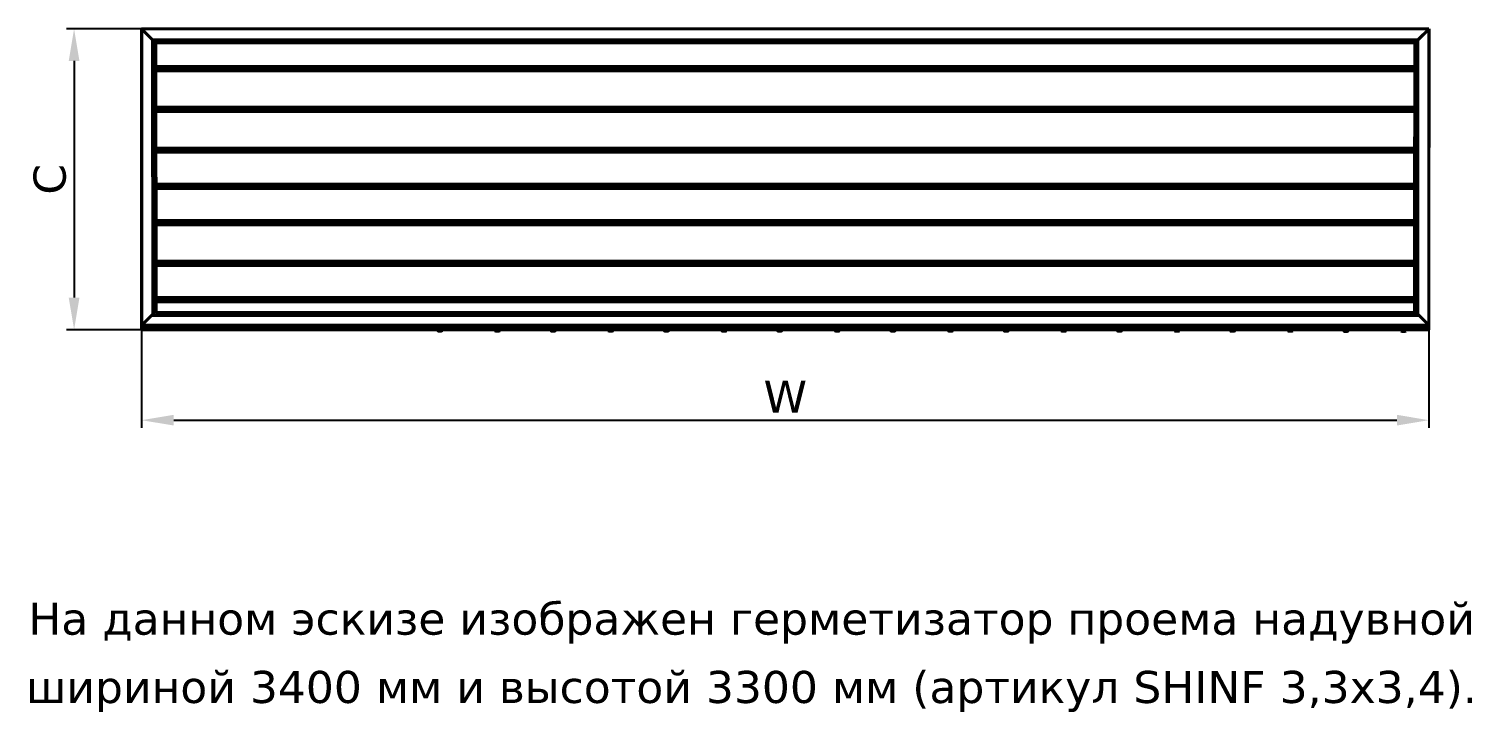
# Model space of a CAD drawing. Header units: millimetres. Extents: x 28545 to 39001, y -2706 to 4479.
# Drawn here: x 28545 to 32368, y -2706 to -896 of the extents above; entities that cross this region are included whole.
import ezdxf

# ---------------------------------------------------------------- set-up
doc = ezdxf.new("R2010")
doc.units = ezdxf.units.MM
doc.linetypes.add('K5LT_BASIC', pattern=[0])
doc.layers.add('0 VIEW0', color=7, linetype='Continuous')
doc.styles.get("Standard").update_dxf_attribs({"font": 'verdana.TTF'})
doc.dimstyles.new('ISO-25', dxfattribs={"dimtxt": 80, "dimasz": 85, "dimexe": 20, "dimexo": 0, "dimgap": 20, "dimtad": 1, "dimtxsty": 'Standard', "dimcen": 2.5, "dimadec": 0, "dimazin": 0, "dimtfac": 1, "dimtmove": 0, "dimatfit": 3, "dimfxl": 1, "dimarcsym": 0})

# ---------------------------------------------------------------- blocks, each defined once
blk = doc.blocks.new('*D60')
at = {"color": 0, "lineweight": -2}
for p, q in [((28843.8, -1692.7), (28843.8, -1952.3)), ((32253.8, -1692.7), (32253.8, -1952.3)), ((28928.8, -1932.3), (32168.8, -1932.3))]:
    blk.add_line(p, q, dxfattribs=at)
at = {"color": 0}
for points in [[(28928.8, -1918.1), (28928.8, -1946.4), (28843.8, -1932.3)], [(32168.8, -1918.1), (32168.8, -1946.4), (32253.8, -1932.3)]]:
    blk.add_solid(points, dxfattribs=at)
at = {"layer": 'Defpoints', "color": 0}
for p in [(28843.8, -1692.7), (32253.8, -1692.7), (32253.8, -1932.3)]:
    blk.add_point(p, dxfattribs=at)
at = {"color": 0, "insert": (30548.8, -1869.8), "char_height": 85, "attachment_point": 5}
blk.add_mtext('W', dxfattribs=at)
blk = doc.blocks.new('*D61')
at = {"color": 0, "lineweight": -2}
for p, q in [((28843.8, -895.7), (28645, -895.7)), ((28665, -980.7), (28665, -1607.7)), ((28843.8, -1692.7), (28645, -1692.7))]:
    blk.add_line(p, q, dxfattribs=at)
at = {"color": 0}
for points in [[(28650.8, -980.7), (28679.2, -980.7), (28665, -895.7)], [(28650.8, -1607.7), (28679.2, -1607.7), (28665, -1692.7)]]:
    blk.add_solid(points, dxfattribs=at)
at = {"layer": 'Defpoints', "color": 0}
for p in [(28843.8, -895.7), (28665, -1692.7), (28843.8, -1692.7)]:
    blk.add_point(p, dxfattribs=at)
at = {"color": 0, "insert": (28600.9, -1294.2), "char_height": 85, "attachment_point": 5, "rotation": 90}
blk.add_mtext('С', dxfattribs=at)

msp = doc.modelspace()

# ---------------------------------------------------------------- linework, layer by layer
at = {"layer": '0 VIEW0', "color": 5, "linetype": 'K5LT_BASIC', "lineweight": 40}
for p, q in [((32253.754, -895.686), (28843.754, -895.686)), ((28843.754, -895.686), (28843.754, -1692.686)), ((28843.949, -1524.97), (28843.754, -895.686)), ((28881.766, -933.676), (28843.754, -895.688)), ((28881.772, -933.853), (28843.754, -895.853)), ((28843.757, -895.859), (28843.754, -895.859)), ((28843.754, -895.859), (28873.089, -925.175)), ((28843.997, -895.686), (28843.997, -1692.686)), ((28844.179, -896.28), (28844.179, -896.277)), ((28845.255, -897.358), (28845.255, -897.355)), ((28845.255, -897.355), (28851.756, -903.856)), ((28881.472, -933.553), (28845.255, -897.358)), ((32215.985, -933.676), (32253.997, -895.688)), ((32216.279, -933.553), (32252.496, -897.358)), ((32224.66, -925.171), (32253.997, -895.853)), ((32253.997, -895.859), (32224.662, -925.175)), ((32252.496, -897.355), (32245.995, -903.856)), ((32252.496, -897.358), (32252.496, -897.355)), ((32253.572, -896.28), (32253.572, -896.277)), ((32253.754, -895.686), (32253.754, -1692.686)), ((32253.802, -1524.97), (32253.997, -895.686)), ((32253.994, -895.859), (32253.997, -895.859)), ((32224.66, -925.171), (28872.055, -924.136)), ((32223.988, -925.843), (28872.728, -924.808)), ((28873.313, -1651.465), (28873.089, -925.169)), ((28873.089, -925.175), (28873.763, -925.849)), ((28873.763, -925.843), (28873.091, -925.171)), ((32223.318, -926.512), (28873.398, -925.478)), ((28873.987, -1650.791), (28873.763, -925.678)), ((28874.433, -926.512), (28873.763, -925.843)), ((28873.763, -925.849), (28874.433, -926.518)), ((28874.656, -1650.121), (28874.433, -926.348)), ((28878.704, -930.78), (28874.433, -926.512)), ((28874.433, -926.518), (28878.704, -930.786)), ((28878.704, -930.78), (28881.649, -933.724)), ((32215.979, -933.847), (28880.742, -932.817)), ((28882.075, -1642.698), (28881.472, -933.553)), ((28881.649, -933.724), (28881.772, -933.847)), ((28881.649, -933.729), (28881.772, -933.853)), ((29040.645, -932.696), (32215.985, -933.676)), ((29578.033, -932.862), (32215.985, -933.676)), ((32215.808, -1486.953), (32215.982, -925.964)), ((32215.987, -925.788), (32215.83, -1435.788)), ((32216.103, -933.724), (32215.979, -933.847)), ((32216.103, -933.729), (32215.979, -933.853)), ((32219.047, -930.78), (32216.103, -933.724)), ((32219.047, -930.78), (32223.318, -926.512)), ((32223.318, -926.518), (32219.047, -930.786)), ((32223.095, -1650.121), (32223.318, -926.348)), ((32223.318, -926.512), (32223.988, -925.843)), ((32223.988, -925.849), (32223.318, -926.518)), ((32223.764, -1650.791), (32223.988, -925.678)), ((32223.988, -925.843), (32224.66, -925.171)), ((32224.662, -925.175), (32223.988, -925.849)), ((32224.438, -1651.465), (32224.662, -925.169)), ((32215.96, -995.468), (28881.524, -994.439)), ((32215.958, -1001.468), (28881.529, -1000.439)), ((32215.956, -1007.468), (28881.534, -1006.439)), ((32215.927, -1103.468), (28881.616, -1102.439)), ((32215.925, -1109.468), (28881.621, -1108.439)), ((32215.923, -1115.468), (28881.626, -1114.439)), ((32215.893, -1211.468), (28881.707, -1210.439)), ((32215.892, -1217.468), (28881.713, -1216.439)), ((32215.89, -1223.468), (28881.718, -1222.439)), ((32215.864, -1307.468), (28881.789, -1306.439)), ((32215.862, -1313.468), (28881.794, -1312.439)), ((32215.86, -1319.468), (28881.799, -1318.439)), ((32215.834, -1403.468), (28881.871, -1402.439)), ((32215.832, -1409.468), (28881.876, -1408.439)), ((32215.83, -1415.468), (28881.881, -1414.439)), ((28881.921, -1435.788), (28881.985, -1642.788)), ((32215.83, -1435.788), (32215.766, -1642.788)), ((32215.801, -1511.468), (28881.963, -1510.439)), ((32215.799, -1517.468), (28881.968, -1516.439)), ((32215.797, -1523.468), (28881.973, -1522.439)), ((28881.985, -1642.788), (28843.997, -1680.8)), ((32215.771, -1607.468), (28882.044, -1606.439)), ((32215.769, -1613.468), (28882.049, -1612.439)), ((32215.767, -1619.468), (28882.055, -1618.439)), ((32215.766, -1642.788), (32253.754, -1680.8)), ((28843.997, -1679.747), (32253.754, -1680.8)), ((32228.603, -1655.633), (28870.184, -1654.596)), ((32227.93, -1654.959), (28870.857, -1653.923)), ((32227.256, -1654.285), (28871.531, -1653.249)), ((32219.927, -1646.952), (28882.078, -1645.921)), ((32253.754, -1692.686), (28843.754, -1692.686)), ((32253.753, -1684.966), (28843.997, -1683.914)), ((32253.752, -1688.966), (28843.997, -1687.914)), ((32253.751, -1692.661), (28843.997, -1691.608)), ((29133.492, -1683.836), (32253.753, -1684.8)), ((29134.309, -1684.003), (32253.753, -1684.966)), ((32253.752, -1689.166), (29136.307, -1688.204)), ((29780.549, -1691.951), (29492.063, -1691.862)), ((29492.063, -1692.061), (29780.549, -1692.131)), ((29628.757, -1692.094), (29628.756, -1695.581)), ((29629.483, -1696.345), (29628.923, -1696.022)), ((29629.133, -1692.094), (29629.132, -1695.582)), ((29634.31, -1692.096), (29634.309, -1695.583)), ((29638.383, -1696.347), (29638.944, -1696.024)), ((29639.111, -1692.097), (29639.111, -1695.584)), ((29780.549, -1691.897), (29780.548, -1695.439)), ((29780.757, -1695.569), (29781.855, -1696.203)), ((29784.377, -1696.204), (29781.855, -1696.203)), ((29783.804, -1691.898), (29783.803, -1695.44)), ((29790.755, -1696.206), (29784.377, -1696.204)), ((29789.562, -1691.9), (29789.56, -1695.441)), ((29791.853, -1695.572), (29790.755, -1696.206)), ((29792.063, -1691.901), (29792.062, -1695.442)), ((30080.549, -1692.044), (29792.063, -1691.955)), ((29792.063, -1692.134), (30080.549, -1692.203)), ((29928.757, -1692.167), (29928.756, -1695.653)), ((29929.483, -1696.418), (29928.923, -1696.094)), ((29929.133, -1692.167), (29929.132, -1695.654)), ((29934.31, -1692.168), (29934.309, -1695.655)), ((29938.383, -1696.42), (29938.944, -1696.096)), ((29939.111, -1692.169), (29939.111, -1695.656)), ((30080.549, -1691.99), (30080.548, -1695.531)), ((30080.757, -1695.662), (30081.855, -1696.296)), ((30084.377, -1696.297), (30081.855, -1696.296)), ((30083.804, -1691.991), (30083.803, -1695.532)), ((30090.755, -1696.299), (30084.377, -1696.297)), ((30089.561, -1691.993), (30089.56, -1695.534)), ((30091.853, -1695.665), (30090.755, -1696.299)), ((30092.063, -1691.993), (30092.062, -1695.535)), ((30380.549, -1692.136), (30092.063, -1692.047)), ((30092.063, -1692.206), (30380.549, -1692.276)), ((30228.757, -1692.239), (30228.756, -1695.725)), ((30229.483, -1696.49), (30228.923, -1696.166)), ((30229.133, -1692.239), (30229.132, -1695.726)), ((30234.31, -1692.24), (30234.309, -1695.728)), ((30238.383, -1696.492), (30238.944, -1696.169)), ((30239.111, -1692.242), (30239.111, -1695.729)), ((30380.549, -1692.083), (30380.548, -1695.624)), ((30380.757, -1695.754), (30381.855, -1696.388)), ((30384.377, -1696.389), (30381.855, -1696.388)), ((30383.804, -1692.084), (30383.803, -1695.625)), ((30390.755, -1696.391), (30384.377, -1696.389)), ((30389.561, -1692.085), (30389.56, -1695.627)), ((30391.853, -1695.758), (30390.755, -1696.391)), ((30392.063, -1692.086), (30392.062, -1695.627)), ((30680.549, -1692.229), (30392.063, -1692.14)), ((30392.063, -1692.278), (30680.549, -1692.348)), ((30528.757, -1692.311), (30528.756, -1695.798)), ((30529.483, -1696.562), (30528.923, -1696.239)), ((30529.133, -1692.311), (30529.132, -1695.799)), ((30534.31, -1692.313), (30534.309, -1695.8)), ((30538.383, -1696.564), (30538.944, -1696.241)), ((30539.111, -1692.314), (30539.111, -1695.801)), ((30680.549, -1692.175), (30680.548, -1695.717)), ((30680.757, -1695.847), (30681.855, -1696.481)), ((30684.377, -1696.482), (30681.855, -1696.481)), ((30683.804, -1692.176), (30683.803, -1695.718)), ((30690.755, -1696.484), (30684.377, -1696.482)), ((30689.561, -1692.178), (30689.56, -1695.719)), ((30691.853, -1695.85), (30690.755, -1696.484)), ((30692.063, -1692.179), (30692.062, -1695.72)), ((30980.549, -1692.322), (30692.063, -1692.232)), ((30692.063, -1692.351), (30980.549, -1692.42)), ((30828.757, -1692.384), (30828.756, -1695.87)), ((30829.483, -1696.635), (30828.923, -1696.311)), ((30829.133, -1692.384), (30829.132, -1695.871)), ((30834.31, -1692.385), (30834.309, -1695.872)), ((30838.383, -1696.637), (30838.944, -1696.313)), ((30839.111, -1692.386), (30839.111, -1695.873)), ((30980.549, -1692.268), (30980.548, -1695.809)), ((30980.757, -1695.939), (30981.855, -1696.574)), ((30984.377, -1696.574), (30981.855, -1696.574)), ((30983.804, -1692.269), (30983.803, -1695.81)), ((30990.755, -1696.576), (30984.377, -1696.574)), ((30989.561, -1692.271), (30989.56, -1695.812)), ((30991.853, -1695.943), (30990.755, -1696.576)), ((30992.063, -1692.271), (30992.062, -1695.813)), ((31280.549, -1692.414), (30992.063, -1692.325)), ((30992.063, -1692.423), (31280.549, -1692.493)), ((31128.757, -1692.456), (31128.756, -1695.942)), ((31129.483, -1696.707), (31128.923, -1696.383)), ((31129.133, -1692.456), (31129.132, -1695.943)), ((31134.31, -1692.457), (31134.309, -1695.945)), ((31138.383, -1696.709), (31138.944, -1696.386)), ((31139.111, -1692.459), (31139.111, -1695.946)), ((31280.549, -1692.36), (31280.548, -1695.902)), ((31280.757, -1696.032), (31281.855, -1696.666)), ((31284.377, -1696.667), (31281.855, -1696.666)), ((31283.804, -1692.361), (31283.803, -1695.903)), ((31290.755, -1696.669), (31284.377, -1696.667)), ((31289.561, -1692.363), (31289.56, -1695.905)), ((31291.853, -1696.035), (31290.755, -1696.669)), ((31292.063, -1692.364), (31292.062, -1695.905)), ((31580.549, -1692.507), (31292.063, -1692.418)), ((31292.063, -1692.495), (31580.549, -1692.565)), ((31428.757, -1692.528), (31428.756, -1696.015)), ((31429.483, -1696.779), (31428.923, -1696.456)), ((31429.133, -1692.528), (31429.132, -1696.016)), ((31434.31, -1692.53), (31434.309, -1696.017)), ((31438.383, -1696.781), (31438.944, -1696.458)), ((31439.111, -1692.531), (31439.111, -1696.018)), ((31580.549, -1692.453), (31580.548, -1695.994)), ((31580.757, -1696.125), (31581.855, -1696.759)), ((31584.377, -1696.76), (31581.855, -1696.759)), ((31583.804, -1692.454), (31583.803, -1695.995)), ((31590.755, -1696.762), (31584.377, -1696.76)), ((31589.561, -1692.456), (31589.56, -1695.997)), ((31591.853, -1696.128), (31590.755, -1696.762)), ((31592.063, -1692.457), (31592.062, -1695.998)), ((31880.549, -1692.599), (31592.063, -1692.51)), ((31592.063, -1692.568), (31880.549, -1692.637)), ((31728.757, -1692.601), (31728.756, -1696.087)), ((31729.483, -1696.852), (31728.923, -1696.528)), ((31729.133, -1692.601), (31729.132, -1696.088)), ((31734.31, -1692.602), (31734.309, -1696.089)), ((31738.383, -1696.854), (31738.944, -1696.53)), ((31739.111, -1692.603), (31739.111, -1696.09)), ((31880.549, -1692.546), (31880.548, -1696.087)), ((31880.757, -1696.217), (31881.855, -1696.852)), ((31884.377, -1696.852), (31881.855, -1696.852)), ((31883.804, -1692.547), (31883.803, -1696.088)), ((31890.755, -1696.854), (31884.377, -1696.852)), ((31889.561, -1692.548), (31889.56, -1696.09)), ((31891.853, -1696.221), (31890.755, -1696.854)), ((31892.063, -1692.549), (31892.062, -1696.091)), ((32180.549, -1692.692), (31892.063, -1692.603)), ((31892.063, -1692.64), (32180.549, -1692.71)), ((32028.757, -1692.673), (32028.756, -1696.159)), ((32029.483, -1696.924), (32028.923, -1696.6)), ((32029.133, -1692.673), (32029.132, -1696.16)), ((32034.31, -1692.674), (32034.309, -1696.162)), ((32038.383, -1696.926), (32038.944, -1696.603)), ((32039.111, -1692.676), (32039.111, -1696.163)), ((32180.549, -1692.638), (32180.548, -1696.18)), ((32180.757, -1696.31), (32181.855, -1696.944)), ((32184.376, -1696.945), (32181.855, -1696.944)), ((32183.804, -1692.639), (32183.803, -1696.181)), ((32190.755, -1696.947), (32184.376, -1696.945)), ((32189.561, -1692.641), (32189.56, -1696.182)), ((32191.853, -1696.313), (32190.755, -1696.947)), ((32192.063, -1692.642), (32192.062, -1696.183)), ((32253.751, -1692.715), (32192.063, -1692.696)), ((32192.063, -1692.712), (32253.751, -1692.727))]:
    msp.add_line(p, q, dxfattribs=at)
for centre, start, end in [((29782.621, -1692.345), 236.179335, 239.964762), ((29789.991, -1692.347), 299.99986, 303.785287), ((30082.621, -1692.437), 236.179335, 239.964762), ((30089.991, -1692.439), 299.99986, 303.785287), ((30382.621, -1692.53), 236.179335, 239.964762), ((30389.991, -1692.532), 299.99986, 303.785287), ((30682.621, -1692.622), 236.179335, 239.964762), ((30689.991, -1692.625), 299.99986, 303.785287), ((30982.621, -1692.715), 236.179335, 239.964762), ((30989.991, -1692.717), 299.99986, 303.785287), ((31282.621, -1692.808), 236.179335, 239.964762), ((31289.991, -1692.81), 299.99986, 303.785287), ((31582.621, -1692.9), 236.179335, 239.964762), ((31589.991, -1692.903), 299.99986, 303.785287), ((31882.621, -1692.993), 236.179335, 239.964762), ((31889.991, -1692.995), 299.99986, 303.785287), ((32182.621, -1693.086), 236.179335, 239.964762), ((32189.991, -1693.088), 299.99986, 303.785287)]:
    msp.add_arc(centre, 3.724, start, end, dxfattribs=at)
msp.add_ellipse((28878.704, -930.786), major_axis=(-5.002, 4.998), ratio=0.00003383, start_param=1.57083015, end_param=2.20040442, dxfattribs=at)
at = {"layer": '0 VIEW0', "color": 5, "linetype": 'K5LT_BASIC', "lineweight": 40, "extrusion": (0, 0, -1)}
for centre, major_axis, ratio, start_param, end_param in [((32219.047, -930.786), (5.002, 4.998), 0.00003383, 1.57083015, 2.20040442), ((29633.933, -1696.346), (-4.45, 0.001), 0.00013531, 4.64729618, 6.28295094), ((29633.933, -1696.346), (-4.45, 0.001), 0.00013531, 3.14182702, 4.64729618), ((29933.933, -1696.419), (-4.45, 0.001), 0.00013531, 4.64729618, 6.28295094), ((29933.933, -1696.419), (-4.45, 0.001), 0.00013531, 3.14182702, 4.64729618), ((30233.933, -1696.491), (-4.45, 0.001), 0.00013531, 4.64729618, 6.28295094), ((30233.933, -1696.491), (-4.45, 0.001), 0.00013531, 3.14182702, 4.64729618), ((30533.933, -1696.563), (-4.45, 0.001), 0.00013531, 4.64729618, 6.28295094), ((30533.933, -1696.563), (-4.45, 0.001), 0.00013531, 3.14182702, 4.64729618), ((30833.933, -1696.636), (-4.45, 0.001), 0.00013531, 4.64729618, 6.28295094), ((30833.933, -1696.636), (-4.45, 0.001), 0.00013531, 3.14182702, 4.64729618), ((31133.933, -1696.708), (-4.45, 0.001), 0.00013531, 4.64729618, 6.28295094), ((31133.933, -1696.708), (-4.45, 0.001), 0.00013531, 3.14182702, 4.64729618), ((31433.933, -1696.78), (-4.45, 0.001), 0.00013531, 4.64729618, 6.28295094), ((31433.933, -1696.78), (-4.45, 0.001), 0.00013531, 3.14182702, 4.64729618), ((31733.933, -1696.853), (-4.45, 0.001), 0.00013531, 4.64729618, 6.28295094), ((31733.933, -1696.853), (-4.45, 0.001), 0.00013531, 3.14182702, 4.64729618), ((32033.933, -1696.925), (-4.45, 0.001), 0.00013531, 4.64729618, 6.28295094), ((32033.933, -1696.925), (-4.45, 0.001), 0.00013531, 3.14182702, 4.64729618)]:
    msp.add_ellipse(centre, major_axis=major_axis, ratio=ratio, start_param=start_param, end_param=end_param, dxfattribs=at)
at = {"layer": '0 VIEW0', "color": 5, "linetype": 'K5LT_BASIC', "lineweight": 40}
for points, knots in [([(29628.756, -1695.581), (29628.771, -1695.645), (29628.799, -1695.76), (29628.843, -1695.9), (29628.884, -1695.987), (29628.911, -1696.015), (29628.923, -1696.022)], [0, 0, 0, 0, 1.87697821, 3.62386808, 5.58350955, 7, 7, 7, 7]), ([(29628.923, -1696.022), (29628.935, -1696.029), (29628.958, -1696.03), (29628.989, -1696.004), (29629.018, -1695.958), (29629.046, -1695.893), (29629.084, -1695.778), (29629.113, -1695.666), (29629.132, -1695.582)], [0, 0, 0, 0, 1.59530278, 2.83997307, 4.03360279, 5.24199238, 6.47990171, 9, 9, 9, 9]), ([(29634.309, -1695.583), (29634.102, -1695.65), (29633.744, -1695.755), (29633.198, -1695.882), (29632.705, -1695.966), (29632.236, -1696.014), (29631.826, -1696.032), (29631.42, -1696.027), (29630.966, -1695.994), (29630.48, -1695.925), (29629.858, -1695.798), (29629.415, -1695.673), (29629.132, -1695.582)], [0, 0, 0, 0, 1.6009713, 2.74741875, 4.13323642, 5.29819796, 6.24103611, 7.17646589, 8.31343013, 9.60768728, 10.81346133, 13, 13, 13, 13]), ([(29634.309, -1695.583), (29634.501, -1695.65), (29634.833, -1695.755), (29635.339, -1695.882), (29635.797, -1695.967), (29636.231, -1696.015), (29636.612, -1696.033), (29636.989, -1696.028), (29637.409, -1695.995), (29637.86, -1695.927), (29638.437, -1695.8), (29638.848, -1695.675), (29639.111, -1695.584)], [0, 0, 0, 0, 1.6009713, 2.74741875, 4.13323642, 5.29819796, 6.24103611, 7.17646589, 8.31343013, 9.60768728, 10.81346133, 13, 13, 13, 13]), ([(29639.111, -1695.584), (29639.096, -1695.648), (29639.068, -1695.763), (29639.024, -1695.903), (29638.983, -1695.989), (29638.955, -1696.017), (29638.944, -1696.024)], [0, 0, 0, 0, 1.87867245, 3.62713913, 5.58854947, 7, 7, 7, 7]), ([(29783.803, -1695.44), (29783.673, -1695.506), (29783.448, -1695.611), (29783.105, -1695.739), (29782.795, -1695.823), (29782.5, -1695.871), (29782.242, -1695.888), (29781.986, -1695.883), (29781.702, -1695.851), (29781.396, -1695.782), (29781.005, -1695.655), (29780.726, -1695.53), (29780.548, -1695.439)], [0, 0, 0, 0, 1.6009713, 2.74741875, 4.13323642, 5.29819796, 6.24103611, 7.17646589, 8.31343013, 9.60768728, 10.81346133, 13, 13, 13, 13]), ([(29783.803, -1695.44), (29784.033, -1695.506), (29784.432, -1695.612), (29785.039, -1695.739), (29785.587, -1695.824), (29786.108, -1695.872), (29786.564, -1695.89), (29787.016, -1695.885), (29787.52, -1695.852), (29788.061, -1695.784), (29788.752, -1695.658), (29789.246, -1695.532), (29789.56, -1695.441)], [0, 0, 0, 0, 1.6009713, 2.74741875, 4.13323642, 5.29819796, 6.24103611, 7.17646589, 8.31343013, 9.60768728, 10.81346133, 13, 13, 13, 13]), ([(29789.56, -1695.441), (29789.657, -1695.506), (29789.846, -1695.621), (29790.14, -1695.761), (29790.428, -1695.852), (29790.692, -1695.89), (29790.917, -1695.889), (29791.113, -1695.864), (29791.302, -1695.819), (29791.491, -1695.753), (29791.675, -1695.671), (29791.796, -1695.605), (29791.853, -1695.572)], [0, 0, 0, 0, 1.69426469, 3.27110444, 5.03998559, 6.5683875, 7.71767646, 8.80925813, 9.85607697, 10.91584029, 12.00149256, 13, 13, 13, 13]), ([(29928.756, -1695.653), (29928.771, -1695.718), (29928.799, -1695.832), (29928.843, -1695.972), (29928.884, -1696.059), (29928.911, -1696.087), (29928.923, -1696.094)], [0, 0, 0, 0, 1.87697821, 3.62386808, 5.58350955, 7, 7, 7, 7]), ([(29928.923, -1696.094), (29928.935, -1696.101), (29928.958, -1696.103), (29928.989, -1696.076), (29929.018, -1696.03), (29929.046, -1695.965), (29929.084, -1695.85), (29929.113, -1695.738), (29929.132, -1695.654)], [0, 0, 0, 0, 1.59530278, 2.83997307, 4.03360279, 5.24199238, 6.47990171, 9, 9, 9, 9]), ([(29934.309, -1695.655), (29934.102, -1695.722), (29933.744, -1695.827), (29933.198, -1695.954), (29932.705, -1696.039), (29932.236, -1696.087), (29931.826, -1696.104), (29931.42, -1696.099), (29930.966, -1696.066), (29930.48, -1695.998), (29929.858, -1695.871), (29929.415, -1695.745), (29929.132, -1695.654)], [0, 0, 0, 0, 1.6009713, 2.74741875, 4.13323642, 5.29819796, 6.24103611, 7.17646589, 8.31343013, 9.60768728, 10.81346133, 13, 13, 13, 13]), ([(29934.309, -1695.655), (29934.501, -1695.722), (29934.833, -1695.827), (29935.339, -1695.955), (29935.797, -1696.039), (29936.231, -1696.088), (29936.612, -1696.105), (29936.989, -1696.1), (29937.409, -1696.068), (29937.86, -1696), (29938.437, -1695.873), (29938.848, -1695.747), (29939.111, -1695.656)], [0, 0, 0, 0, 1.6009713, 2.74741875, 4.13323642, 5.29819796, 6.24103611, 7.17646589, 8.31343013, 9.60768728, 10.81346133, 13, 13, 13, 13]), ([(29939.111, -1695.656), (29939.096, -1695.721), (29939.068, -1695.835), (29939.024, -1695.975), (29938.983, -1696.061), (29938.955, -1696.09), (29938.944, -1696.096)], [0, 0, 0, 0, 1.87867245, 3.62713913, 5.58854947, 7, 7, 7, 7]), ([(30083.803, -1695.532), (30083.673, -1695.599), (30083.448, -1695.704), (30083.105, -1695.831), (30082.795, -1695.916), (30082.5, -1695.964), (30082.242, -1695.981), (30081.986, -1695.976), (30081.702, -1695.943), (30081.396, -1695.875), (30081.005, -1695.748), (30080.726, -1695.622), (30080.548, -1695.531)], [0, 0, 0, 0, 1.6009713, 2.74741875, 4.13323642, 5.29819796, 6.24103611, 7.17646589, 8.31343013, 9.60768728, 10.81346133, 13, 13, 13, 13]), ([(30083.803, -1695.532), (30084.033, -1695.599), (30084.432, -1695.704), (30085.039, -1695.832), (30085.587, -1695.917), (30086.108, -1695.965), (30086.564, -1695.982), (30087.016, -1695.978), (30087.52, -1695.945), (30088.061, -1695.877), (30088.752, -1695.75), (30089.246, -1695.625), (30089.56, -1695.534)], [0, 0, 0, 0, 1.6009713, 2.74741875, 4.13323642, 5.29819796, 6.24103611, 7.17646589, 8.31343013, 9.60768728, 10.81346133, 13, 13, 13, 13]), ([(30089.56, -1695.534), (30089.657, -1695.599), (30089.846, -1695.713), (30090.14, -1695.853), (30090.428, -1695.945), (30090.692, -1695.983), (30090.917, -1695.982), (30091.113, -1695.957), (30091.302, -1695.911), (30091.491, -1695.846), (30091.675, -1695.763), (30091.796, -1695.698), (30091.853, -1695.665)], [0, 0, 0, 0, 1.69426469, 3.27110444, 5.03998559, 6.5683875, 7.71767646, 8.80925813, 9.85607697, 10.91584029, 12.00149256, 13, 13, 13, 13]), ([(30228.756, -1695.725), (30228.771, -1695.79), (30228.799, -1695.905), (30228.843, -1696.045), (30228.884, -1696.131), (30228.911, -1696.16), (30228.923, -1696.166)], [0, 0, 0, 0, 1.87697821, 3.62386808, 5.58350955, 7, 7, 7, 7]), ([(30228.923, -1696.166), (30228.935, -1696.173), (30228.958, -1696.175), (30228.989, -1696.148), (30229.018, -1696.103), (30229.046, -1696.037), (30229.084, -1695.923), (30229.113, -1695.81), (30229.132, -1695.726)], [0, 0, 0, 0, 1.59530278, 2.83997307, 4.03360279, 5.24199238, 6.47990171, 9, 9, 9, 9]), ([(30234.309, -1695.728), (30234.102, -1695.794), (30233.744, -1695.899), (30233.198, -1696.027), (30232.705, -1696.111), (30232.236, -1696.159), (30231.826, -1696.176), (30231.42, -1696.171), (30230.966, -1696.138), (30230.48, -1696.07), (30229.858, -1695.943), (30229.415, -1695.817), (30229.132, -1695.726)], [0, 0, 0, 0, 1.6009713, 2.74741875, 4.13323642, 5.29819796, 6.24103611, 7.17646589, 8.31343013, 9.60768728, 10.81346133, 13, 13, 13, 13]), ([(30234.309, -1695.728), (30234.501, -1695.794), (30234.833, -1695.9), (30235.339, -1696.027), (30235.797, -1696.112), (30236.231, -1696.16), (30236.612, -1696.177), (30236.989, -1696.173), (30237.409, -1696.14), (30237.86, -1696.072), (30238.437, -1695.945), (30238.848, -1695.82), (30239.111, -1695.729)], [0, 0, 0, 0, 1.6009713, 2.74741875, 4.13323642, 5.29819796, 6.24103611, 7.17646589, 8.31343013, 9.60768728, 10.81346133, 13, 13, 13, 13]), ([(30239.111, -1695.729), (30239.096, -1695.793), (30239.068, -1695.908), (30239.024, -1696.047), (30238.983, -1696.134), (30238.955, -1696.162), (30238.944, -1696.169)], [0, 0, 0, 0, 1.87867245, 3.62713913, 5.58854947, 7, 7, 7, 7]), ([(30383.803, -1695.625), (30383.673, -1695.691), (30383.448, -1695.796), (30383.105, -1695.924), (30382.795, -1696.008), (30382.5, -1696.056), (30382.242, -1696.074), (30381.986, -1696.069), (30381.702, -1696.036), (30381.396, -1695.968), (30381.005, -1695.841), (30380.726, -1695.715), (30380.548, -1695.624)], [0, 0, 0, 0, 1.6009713, 2.74741875, 4.13323642, 5.29819796, 6.24103611, 7.17646589, 8.31343013, 9.60768728, 10.81346133, 13, 13, 13, 13]), ([(30383.803, -1695.625), (30384.033, -1695.692), (30384.432, -1695.797), (30385.039, -1695.924), (30385.587, -1696.009), (30386.108, -1696.057), (30386.564, -1696.075), (30387.016, -1696.07), (30387.52, -1696.038), (30388.061, -1695.97), (30388.752, -1695.843), (30389.246, -1695.718), (30389.56, -1695.627)], [0, 0, 0, 0, 1.6009713, 2.74741875, 4.13323642, 5.29819796, 6.24103611, 7.17646589, 8.31343013, 9.60768728, 10.81346133, 13, 13, 13, 13]), ([(30389.56, -1695.627), (30389.657, -1695.691), (30389.846, -1695.806), (30390.14, -1695.946), (30390.428, -1696.037), (30390.692, -1696.075), (30390.917, -1696.074), (30391.113, -1696.05), (30391.302, -1696.004), (30391.491, -1695.938), (30391.675, -1695.856), (30391.796, -1695.791), (30391.853, -1695.757)], [0, 0, 0, 0, 1.69426469, 3.27110444, 5.03998559, 6.5683875, 7.71767646, 8.80925813, 9.85607697, 10.91584029, 12.00149256, 13, 13, 13, 13]), ([(30528.756, -1695.798), (30528.771, -1695.862), (30528.799, -1695.977), (30528.843, -1696.117), (30528.884, -1696.204), (30528.911, -1696.232), (30528.923, -1696.239)], [0, 0, 0, 0, 1.87697821, 3.62386808, 5.58350955, 7, 7, 7, 7]), ([(30528.923, -1696.239), (30528.935, -1696.246), (30528.958, -1696.247), (30528.989, -1696.221), (30529.018, -1696.175), (30529.046, -1696.11), (30529.084, -1695.995), (30529.113, -1695.883), (30529.132, -1695.799)], [0, 0, 0, 0, 1.59530278, 2.83997307, 4.03360279, 5.24199238, 6.47990171, 9, 9, 9, 9]), ([(30534.309, -1695.8), (30534.102, -1695.867), (30533.744, -1695.972), (30533.198, -1696.099), (30532.705, -1696.183), (30532.236, -1696.231), (30531.826, -1696.249), (30531.42, -1696.244), (30530.966, -1696.211), (30530.48, -1696.142), (30529.858, -1696.015), (30529.415, -1695.89), (30529.132, -1695.799)], [0, 0, 0, 0, 1.6009713, 2.74741875, 4.13323642, 5.29819796, 6.24103611, 7.17646589, 8.31343013, 9.60768728, 10.81346133, 13, 13, 13, 13]), ([(30534.309, -1695.8), (30534.501, -1695.867), (30534.833, -1695.972), (30535.339, -1696.099), (30535.797, -1696.184), (30536.231, -1696.232), (30536.612, -1696.25), (30536.989, -1696.245), (30537.409, -1696.212), (30537.86, -1696.144), (30538.437, -1696.017), (30538.848, -1695.892), (30539.111, -1695.801)], [0, 0, 0, 0, 1.6009713, 2.74741875, 4.13323642, 5.29819796, 6.24103611, 7.17646589, 8.31343013, 9.60768728, 10.81346133, 13, 13, 13, 13]), ([(30539.111, -1695.801), (30539.096, -1695.865), (30539.068, -1695.98), (30539.024, -1696.12), (30538.983, -1696.206), (30538.955, -1696.234), (30538.944, -1696.241)], [0, 0, 0, 0, 1.87867245, 3.62713913, 5.58854947, 7, 7, 7, 7]), ([(30683.803, -1695.718), (30683.673, -1695.784), (30683.448, -1695.889), (30683.105, -1696.016), (30682.795, -1696.101), (30682.5, -1696.149), (30682.242, -1696.166), (30681.986, -1696.161), (30681.702, -1696.128), (30681.396, -1696.06), (30681.005, -1695.933), (30680.726, -1695.808), (30680.548, -1695.717)], [0, 0, 0, 0, 1.6009713, 2.74741875, 4.13323642, 5.29819796, 6.24103611, 7.17646589, 8.31343013, 9.60768728, 10.81346133, 13, 13, 13, 13]), ([(30683.803, -1695.718), (30684.033, -1695.784), (30684.432, -1695.889), (30685.039, -1696.017), (30685.587, -1696.102), (30686.108, -1696.15), (30686.564, -1696.168), (30687.016, -1696.163), (30687.52, -1696.13), (30688.061, -1696.062), (30688.752, -1695.936), (30689.246, -1695.81), (30689.56, -1695.719)], [0, 0, 0, 0, 1.6009713, 2.74741875, 4.13323642, 5.29819796, 6.24103611, 7.17646589, 8.31343013, 9.60768728, 10.81346133, 13, 13, 13, 13]), ([(30689.56, -1695.719), (30689.657, -1695.784), (30689.846, -1695.899), (30690.14, -1696.039), (30690.428, -1696.13), (30690.692, -1696.168), (30690.917, -1696.167), (30691.113, -1696.142), (30691.302, -1696.096), (30691.491, -1696.031), (30691.675, -1695.948), (30691.796, -1695.883), (30691.853, -1695.85)], [0, 0, 0, 0, 1.69426469, 3.27110444, 5.03998559, 6.5683875, 7.71767646, 8.80925813, 9.85607697, 10.91584029, 12.00149256, 13, 13, 13, 13]), ([(30828.756, -1695.87), (30828.771, -1695.935), (30828.799, -1696.049), (30828.843, -1696.189), (30828.884, -1696.276), (30828.911, -1696.304), (30828.923, -1696.311)], [0, 0, 0, 0, 1.87697821, 3.62386808, 5.58350955, 7, 7, 7, 7]), ([(30828.923, -1696.311), (30828.935, -1696.318), (30828.958, -1696.32), (30828.989, -1696.293), (30829.018, -1696.247), (30829.046, -1696.182), (30829.084, -1696.067), (30829.113, -1695.955), (30829.132, -1695.871)], [0, 0, 0, 0, 1.59530278, 2.83997307, 4.03360279, 5.24199238, 6.47990171, 9, 9, 9, 9]), ([(30834.309, -1695.872), (30834.102, -1695.939), (30833.744, -1696.044), (30833.198, -1696.171), (30832.705, -1696.256), (30832.236, -1696.304), (30831.826, -1696.321), (30831.42, -1696.316), (30830.966, -1696.283), (30830.48, -1696.215), (30829.858, -1696.088), (30829.415, -1695.962), (30829.132, -1695.871)], [0, 0, 0, 0, 1.6009713, 2.74741875, 4.13323642, 5.29819796, 6.24103611, 7.17646589, 8.31343013, 9.60768728, 10.81346133, 13, 13, 13, 13]), ([(30834.309, -1695.872), (30834.501, -1695.939), (30834.833, -1696.044), (30835.339, -1696.172), (30835.797, -1696.256), (30836.231, -1696.305), (30836.612, -1696.322), (30836.989, -1696.317), (30837.409, -1696.285), (30837.86, -1696.217), (30838.437, -1696.09), (30838.848, -1695.964), (30839.111, -1695.873)], [0, 0, 0, 0, 1.6009713, 2.74741875, 4.13323642, 5.29819796, 6.24103611, 7.17646589, 8.31343013, 9.60768728, 10.81346133, 13, 13, 13, 13]), ([(30839.111, -1695.873), (30839.096, -1695.938), (30839.068, -1696.052), (30839.024, -1696.192), (30838.983, -1696.278), (30838.955, -1696.307), (30838.944, -1696.313)], [0, 0, 0, 0, 1.87867245, 3.62713913, 5.58854947, 7, 7, 7, 7]), ([(30983.803, -1695.81), (30983.673, -1695.877), (30983.448, -1695.982), (30983.105, -1696.109), (30982.795, -1696.194), (30982.5, -1696.242), (30982.242, -1696.259), (30981.986, -1696.254), (30981.702, -1696.221), (30981.396, -1696.153), (30981.005, -1696.026), (30980.726, -1695.9), (30980.548, -1695.809)], [0, 0, 0, 0, 1.6009713, 2.74741875, 4.13323642, 5.29819796, 6.24103611, 7.17646589, 8.31343013, 9.60768728, 10.81346133, 13, 13, 13, 13]), ([(30983.803, -1695.81), (30984.033, -1695.877), (30984.432, -1695.982), (30985.039, -1696.11), (30985.587, -1696.194), (30986.108, -1696.243), (30986.564, -1696.26), (30987.016, -1696.255), (30987.52, -1696.223), (30988.061, -1696.155), (30988.752, -1696.028), (30989.246, -1695.903), (30989.56, -1695.812)], [0, 0, 0, 0, 1.6009713, 2.74741875, 4.13323642, 5.29819796, 6.24103611, 7.17646589, 8.31343013, 9.60768728, 10.81346133, 13, 13, 13, 13]), ([(30989.56, -1695.812), (30989.657, -1695.876), (30989.846, -1695.991), (30990.14, -1696.131), (30990.428, -1696.222), (30990.692, -1696.26), (30990.917, -1696.26), (30991.113, -1696.235), (30991.302, -1696.189), (30991.491, -1696.124), (30991.675, -1696.041), (30991.796, -1695.976), (30991.853, -1695.943)], [0, 0, 0, 0, 1.69426469, 3.27110444, 5.03998559, 6.5683875, 7.71767646, 8.80925813, 9.85607697, 10.91584029, 12.00149256, 13, 13, 13, 13]), ([(31128.756, -1695.942), (31128.771, -1696.007), (31128.799, -1696.122), (31128.843, -1696.262), (31128.884, -1696.348), (31128.911, -1696.377), (31128.923, -1696.383)], [0, 0, 0, 0, 1.87697821, 3.62386808, 5.58350955, 7, 7, 7, 7]), ([(31128.923, -1696.383), (31128.935, -1696.39), (31128.958, -1696.392), (31128.989, -1696.365), (31129.018, -1696.32), (31129.046, -1696.254), (31129.084, -1696.14), (31129.113, -1696.027), (31129.132, -1695.943)], [0, 0, 0, 0, 1.59530278, 2.83997307, 4.03360279, 5.24199238, 6.47990171, 9, 9, 9, 9]), ([(31134.309, -1695.945), (31134.102, -1696.011), (31133.744, -1696.116), (31133.198, -1696.244), (31132.705, -1696.328), (31132.236, -1696.376), (31131.826, -1696.393), (31131.42, -1696.388), (31130.966, -1696.355), (31130.48, -1696.287), (31129.858, -1696.16), (31129.415, -1696.034), (31129.132, -1695.943)], [0, 0, 0, 0, 1.6009713, 2.74741875, 4.13323642, 5.29819796, 6.24103611, 7.17646589, 8.31343013, 9.60768728, 10.81346133, 13, 13, 13, 13]), ([(31134.309, -1695.945), (31134.501, -1696.011), (31134.833, -1696.117), (31135.339, -1696.244), (31135.797, -1696.329), (31136.231, -1696.377), (31136.612, -1696.394), (31136.989, -1696.39), (31137.409, -1696.357), (31137.86, -1696.289), (31138.437, -1696.162), (31138.848, -1696.037), (31139.111, -1695.946)], [0, 0, 0, 0, 1.6009713, 2.74741875, 4.13323642, 5.29819796, 6.24103611, 7.17646589, 8.31343013, 9.60768728, 10.81346133, 13, 13, 13, 13]), ([(31139.111, -1695.946), (31139.096, -1696.01), (31139.068, -1696.125), (31139.023, -1696.264), (31138.983, -1696.351), (31138.955, -1696.379), (31138.944, -1696.386)], [0, 0, 0, 0, 1.87867245, 3.62713913, 5.58854947, 7, 7, 7, 7]), ([(31283.803, -1695.903), (31283.673, -1695.969), (31283.448, -1696.074), (31283.105, -1696.202), (31282.795, -1696.286), (31282.5, -1696.334), (31282.242, -1696.352), (31281.986, -1696.346), (31281.702, -1696.314), (31281.396, -1696.246), (31281.005, -1696.118), (31280.726, -1695.993), (31280.548, -1695.902)], [0, 0, 0, 0, 1.6009713, 2.74741875, 4.13323642, 5.29819796, 6.24103611, 7.17646589, 8.31343013, 9.60768728, 10.81346133, 13, 13, 13, 13]), ([(31283.803, -1695.903), (31284.033, -1695.969), (31284.432, -1696.075), (31285.039, -1696.202), (31285.587, -1696.287), (31286.108, -1696.335), (31286.564, -1696.353), (31287.016, -1696.348), (31287.52, -1696.316), (31288.061, -1696.248), (31288.752, -1696.121), (31289.246, -1695.995), (31289.56, -1695.905)], [0, 0, 0, 0, 1.6009713, 2.74741875, 4.13323642, 5.29819796, 6.24103611, 7.17646589, 8.31343013, 9.60768728, 10.81346133, 13, 13, 13, 13]), ([(31289.56, -1695.905), (31289.657, -1695.969), (31289.846, -1696.084), (31290.14, -1696.224), (31290.428, -1696.315), (31290.692, -1696.353), (31290.917, -1696.352), (31291.113, -1696.327), (31291.302, -1696.282), (31291.491, -1696.216), (31291.675, -1696.134), (31291.796, -1696.069), (31291.853, -1696.035)], [0, 0, 0, 0, 1.69426469, 3.27110444, 5.03998559, 6.5683875, 7.71767646, 8.80925813, 9.85607697, 10.91584029, 12.00149256, 13, 13, 13, 13]), ([(31428.756, -1696.015), (31428.771, -1696.079), (31428.799, -1696.194), (31428.843, -1696.334), (31428.884, -1696.421), (31428.911, -1696.449), (31428.923, -1696.456)], [0, 0, 0, 0, 1.87697821, 3.62386808, 5.58350955, 7, 7, 7, 7]), ([(31428.923, -1696.456), (31428.935, -1696.463), (31428.958, -1696.464), (31428.989, -1696.438), (31429.018, -1696.392), (31429.046, -1696.327), (31429.084, -1696.212), (31429.113, -1696.1), (31429.132, -1696.016)], [0, 0, 0, 0, 1.59530278, 2.83997307, 4.03360279, 5.24199238, 6.47990171, 9, 9, 9, 9]), ([(31434.309, -1696.017), (31434.102, -1696.084), (31433.744, -1696.189), (31433.198, -1696.316), (31432.705, -1696.4), (31432.236, -1696.448), (31431.826, -1696.466), (31431.42, -1696.461), (31430.966, -1696.428), (31430.48, -1696.359), (31429.858, -1696.232), (31429.415, -1696.107), (31429.132, -1696.016)], [0, 0, 0, 0, 1.6009713, 2.74741875, 4.13323642, 5.29819796, 6.24103611, 7.17646589, 8.31343013, 9.60768728, 10.81346133, 13, 13, 13, 13]), ([(31434.309, -1696.017), (31434.501, -1696.084), (31434.833, -1696.189), (31435.339, -1696.316), (31435.796, -1696.401), (31436.231, -1696.449), (31436.612, -1696.467), (31436.989, -1696.462), (31437.409, -1696.429), (31437.86, -1696.361), (31438.437, -1696.234), (31438.848, -1696.109), (31439.111, -1696.018)], [0, 0, 0, 0, 1.6009713, 2.74741875, 4.13323642, 5.29819796, 6.24103611, 7.17646589, 8.31343013, 9.60768728, 10.81346133, 13, 13, 13, 13]), ([(31439.111, -1696.018), (31439.096, -1696.082), (31439.068, -1696.197), (31439.023, -1696.337), (31438.983, -1696.423), (31438.955, -1696.451), (31438.944, -1696.458)], [0, 0, 0, 0, 1.87867245, 3.62713913, 5.58854947, 7, 7, 7, 7]), ([(31583.803, -1695.995), (31583.673, -1696.062), (31583.448, -1696.167), (31583.105, -1696.294), (31582.795, -1696.379), (31582.5, -1696.427), (31582.242, -1696.444), (31581.986, -1696.439), (31581.702, -1696.406), (31581.396, -1696.338), (31581.005, -1696.211), (31580.726, -1696.085), (31580.548, -1695.994)], [0, 0, 0, 0, 1.6009713, 2.74741875, 4.13323642, 5.29819796, 6.24103611, 7.17646589, 8.31343013, 9.60768728, 10.81346133, 13, 13, 13, 13]), ([(31583.803, -1695.995), (31584.033, -1696.062), (31584.432, -1696.167), (31585.039, -1696.295), (31585.587, -1696.38), (31586.108, -1696.428), (31586.564, -1696.445), (31587.016, -1696.441), (31587.52, -1696.408), (31588.061, -1696.34), (31588.752, -1696.213), (31589.246, -1696.088), (31589.56, -1695.997)], [0, 0, 0, 0, 1.6009713, 2.74741875, 4.13323642, 5.29819796, 6.24103611, 7.17646589, 8.31343013, 9.60768728, 10.81346133, 13, 13, 13, 13]), ([(31589.56, -1695.997), (31589.657, -1696.062), (31589.846, -1696.177), (31590.14, -1696.316), (31590.428, -1696.408), (31590.692, -1696.446), (31590.917, -1696.445), (31591.113, -1696.42), (31591.302, -1696.374), (31591.491, -1696.309), (31591.675, -1696.226), (31591.796, -1696.161), (31591.853, -1696.128)], [0, 0, 0, 0, 1.69426469, 3.27110444, 5.03998559, 6.5683875, 7.71767646, 8.80925813, 9.85607697, 10.91584029, 12.00149256, 13, 13, 13, 13]), ([(31728.756, -1696.087), (31728.771, -1696.152), (31728.799, -1696.266), (31728.843, -1696.406), (31728.884, -1696.493), (31728.911, -1696.521), (31728.923, -1696.528)], [0, 0, 0, 0, 1.87697821, 3.62386808, 5.58350955, 7, 7, 7, 7]), ([(31728.923, -1696.528), (31728.935, -1696.535), (31728.958, -1696.537), (31728.989, -1696.51), (31729.018, -1696.464), (31729.046, -1696.399), (31729.084, -1696.284), (31729.113, -1696.172), (31729.132, -1696.088)], [0, 0, 0, 0, 1.59530278, 2.83997307, 4.03360279, 5.24199238, 6.47990171, 9, 9, 9, 9]), ([(31734.309, -1696.089), (31734.102, -1696.156), (31733.744, -1696.261), (31733.198, -1696.388), (31732.705, -1696.473), (31732.236, -1696.521), (31731.826, -1696.538), (31731.42, -1696.533), (31730.966, -1696.5), (31730.48, -1696.432), (31729.858, -1696.305), (31729.415, -1696.179), (31729.132, -1696.088)], [0, 0, 0, 0, 1.6009713, 2.74741875, 4.13323642, 5.29819796, 6.24103611, 7.17646589, 8.31343013, 9.60768728, 10.81346133, 13, 13, 13, 13]), ([(31734.309, -1696.089), (31734.501, -1696.156), (31734.833, -1696.261), (31735.339, -1696.389), (31735.796, -1696.473), (31736.231, -1696.522), (31736.612, -1696.539), (31736.989, -1696.534), (31737.409, -1696.502), (31737.86, -1696.434), (31738.437, -1696.307), (31738.848, -1696.181), (31739.111, -1696.09)], [0, 0, 0, 0, 1.6009713, 2.74741875, 4.13323642, 5.29819796, 6.24103611, 7.17646589, 8.31343013, 9.60768728, 10.81346133, 13, 13, 13, 13]), ([(31739.111, -1696.09), (31739.096, -1696.155), (31739.068, -1696.269), (31739.023, -1696.409), (31738.983, -1696.495), (31738.955, -1696.524), (31738.944, -1696.53)], [0, 0, 0, 0, 1.87867245, 3.62713913, 5.58854947, 7, 7, 7, 7]), ([(31883.803, -1696.088), (31883.673, -1696.155), (31883.448, -1696.26), (31883.105, -1696.387), (31882.795, -1696.471), (31882.5, -1696.519), (31882.242, -1696.537), (31881.986, -1696.532), (31881.702, -1696.499), (31881.396, -1696.431), (31881.005, -1696.304), (31880.726, -1696.178), (31880.548, -1696.087)], [0, 0, 0, 0, 1.6009713, 2.74741875, 4.13323642, 5.29819796, 6.24103611, 7.17646589, 8.31343013, 9.60768728, 10.81346133, 13, 13, 13, 13]), ([(31883.803, -1696.088), (31884.033, -1696.155), (31884.432, -1696.26), (31885.039, -1696.387), (31885.587, -1696.472), (31886.108, -1696.521), (31886.564, -1696.538), (31887.016, -1696.533), (31887.52, -1696.501), (31888.061, -1696.433), (31888.752, -1696.306), (31889.246, -1696.181), (31889.56, -1696.09)], [0, 0, 0, 0, 1.6009713, 2.74741875, 4.13323642, 5.29819796, 6.24103611, 7.17646589, 8.31343013, 9.60768728, 10.81346133, 13, 13, 13, 13]), ([(31889.56, -1696.09), (31889.657, -1696.154), (31889.846, -1696.269), (31890.14, -1696.409), (31890.428, -1696.5), (31890.692, -1696.538), (31890.917, -1696.537), (31891.113, -1696.513), (31891.302, -1696.467), (31891.491, -1696.402), (31891.675, -1696.319), (31891.796, -1696.254), (31891.853, -1696.221)], [0, 0, 0, 0, 1.69426469, 3.27110444, 5.03998559, 6.5683875, 7.71767646, 8.80925813, 9.85607697, 10.91584029, 12.00149256, 13, 13, 13, 13]), ([(32028.756, -1696.159), (32028.771, -1696.224), (32028.799, -1696.339), (32028.843, -1696.479), (32028.884, -1696.565), (32028.911, -1696.594), (32028.923, -1696.6)], [0, 0, 0, 0, 1.87697821, 3.62386808, 5.58350955, 7, 7, 7, 7]), ([(32028.923, -1696.6), (32028.935, -1696.607), (32028.958, -1696.609), (32028.989, -1696.582), (32029.018, -1696.537), (32029.046, -1696.471), (32029.084, -1696.357), (32029.113, -1696.244), (32029.132, -1696.16)], [0, 0, 0, 0, 1.59530278, 2.83997307, 4.03360279, 5.24199238, 6.47990171, 9, 9, 9, 9]), ([(32034.309, -1696.162), (32034.102, -1696.228), (32033.744, -1696.333), (32033.198, -1696.461), (32032.705, -1696.545), (32032.236, -1696.593), (32031.826, -1696.61), (32031.42, -1696.605), (32030.966, -1696.572), (32030.48, -1696.504), (32029.858, -1696.377), (32029.415, -1696.251), (32029.132, -1696.16)], [0, 0, 0, 0, 1.6009713, 2.74741875, 4.13323642, 5.29819796, 6.24103611, 7.17646589, 8.31343013, 9.60768728, 10.81346133, 13, 13, 13, 13]), ([(32034.309, -1696.162), (32034.501, -1696.228), (32034.833, -1696.334), (32035.339, -1696.461), (32035.796, -1696.546), (32036.231, -1696.594), (32036.612, -1696.611), (32036.989, -1696.606), (32037.409, -1696.574), (32037.86, -1696.506), (32038.437, -1696.379), (32038.848, -1696.254), (32039.111, -1696.163)], [0, 0, 0, 0, 1.6009713, 2.74741875, 4.13323642, 5.29819796, 6.24103611, 7.17646589, 8.31343013, 9.60768728, 10.81346133, 13, 13, 13, 13]), ([(32039.111, -1696.163), (32039.096, -1696.227), (32039.068, -1696.342), (32039.023, -1696.481), (32038.982, -1696.568), (32038.955, -1696.596), (32038.944, -1696.603)], [0, 0, 0, 0, 1.87867245, 3.62713913, 5.58854947, 7, 7, 7, 7]), ([(32183.803, -1696.181), (32183.673, -1696.247), (32183.448, -1696.352), (32183.105, -1696.479), (32182.795, -1696.564), (32182.5, -1696.612), (32182.242, -1696.629), (32181.986, -1696.624), (32181.702, -1696.592), (32181.396, -1696.523), (32181.005, -1696.396), (32180.726, -1696.271), (32180.548, -1696.18)], [0, 0, 0, 0, 1.6009713, 2.74741875, 4.13323642, 5.29819796, 6.24103611, 7.17646589, 8.31343013, 9.60768728, 10.81346133, 13, 13, 13, 13]), ([(32183.803, -1696.181), (32184.033, -1696.247), (32184.432, -1696.352), (32185.039, -1696.48), (32185.587, -1696.565), (32186.108, -1696.613), (32186.564, -1696.631), (32187.016, -1696.626), (32187.52, -1696.593), (32188.061, -1696.525), (32188.752, -1696.399), (32189.246, -1696.273), (32189.56, -1696.182)], [0, 0, 0, 0, 1.6009713, 2.74741875, 4.13323642, 5.29819796, 6.24103611, 7.17646589, 8.31343013, 9.60768728, 10.81346133, 13, 13, 13, 13]), ([(32189.56, -1696.182), (32189.657, -1696.247), (32189.846, -1696.362), (32190.14, -1696.502), (32190.428, -1696.593), (32190.692, -1696.631), (32190.917, -1696.63), (32191.113, -1696.605), (32191.302, -1696.56), (32191.491, -1696.494), (32191.675, -1696.412), (32191.796, -1696.346), (32191.853, -1696.313)], [0, 0, 0, 0, 1.69426469, 3.27110444, 5.03998559, 6.5683875, 7.71767646, 8.80925813, 9.85607697, 10.91584029, 12.00149256, 13, 13, 13, 13])]:
    msp.add_open_spline(points, degree=3, knots=knots, dxfattribs=at)

# ---------------------------------------------------------------- texts
at = {"char_height": 85, "width": 6457.18267, "attachment_point": 1}
for s, insert in [('На данном эскизе изображен герметизатор проема надувной', (28543.358, -2415.316)), ('шириной 3400 мм и высотой 3300 мм (артикул SHINF 3,3x3,4).', (28537.857, -2596.38))]:
    msp.add_mtext(s, dxfattribs=dict(at, insert=insert))

# ---------------------------------------------------------------- dimensions: what is measured, and where the dimension line sits
dim = msp.add_linear_dim(base=(28664.988, -1692.686), p1=(28843.754, -895.686), p2=(28843.754, -1692.686), angle=90, text='С', dimstyle='ISO-25', override={"dimtxt": 85})
dim.commit()
dim.dimension.update_dxf_attribs({"geometry": '*D61', "text_midpoint": (28600.947, -1294.186)})
dim = msp.add_linear_dim(base=(32253.754, -1932.26), p1=(28843.754, -1692.686), p2=(32253.754, -1692.686), text='W', dimstyle='ISO-25', override={"dimtxt": 85})
dim.commit()
dim.dimension.update_dxf_attribs({"geometry": '*D60', "text_midpoint": (30548.754, -1869.76)})

doc.saveas('drawing.dxf')
